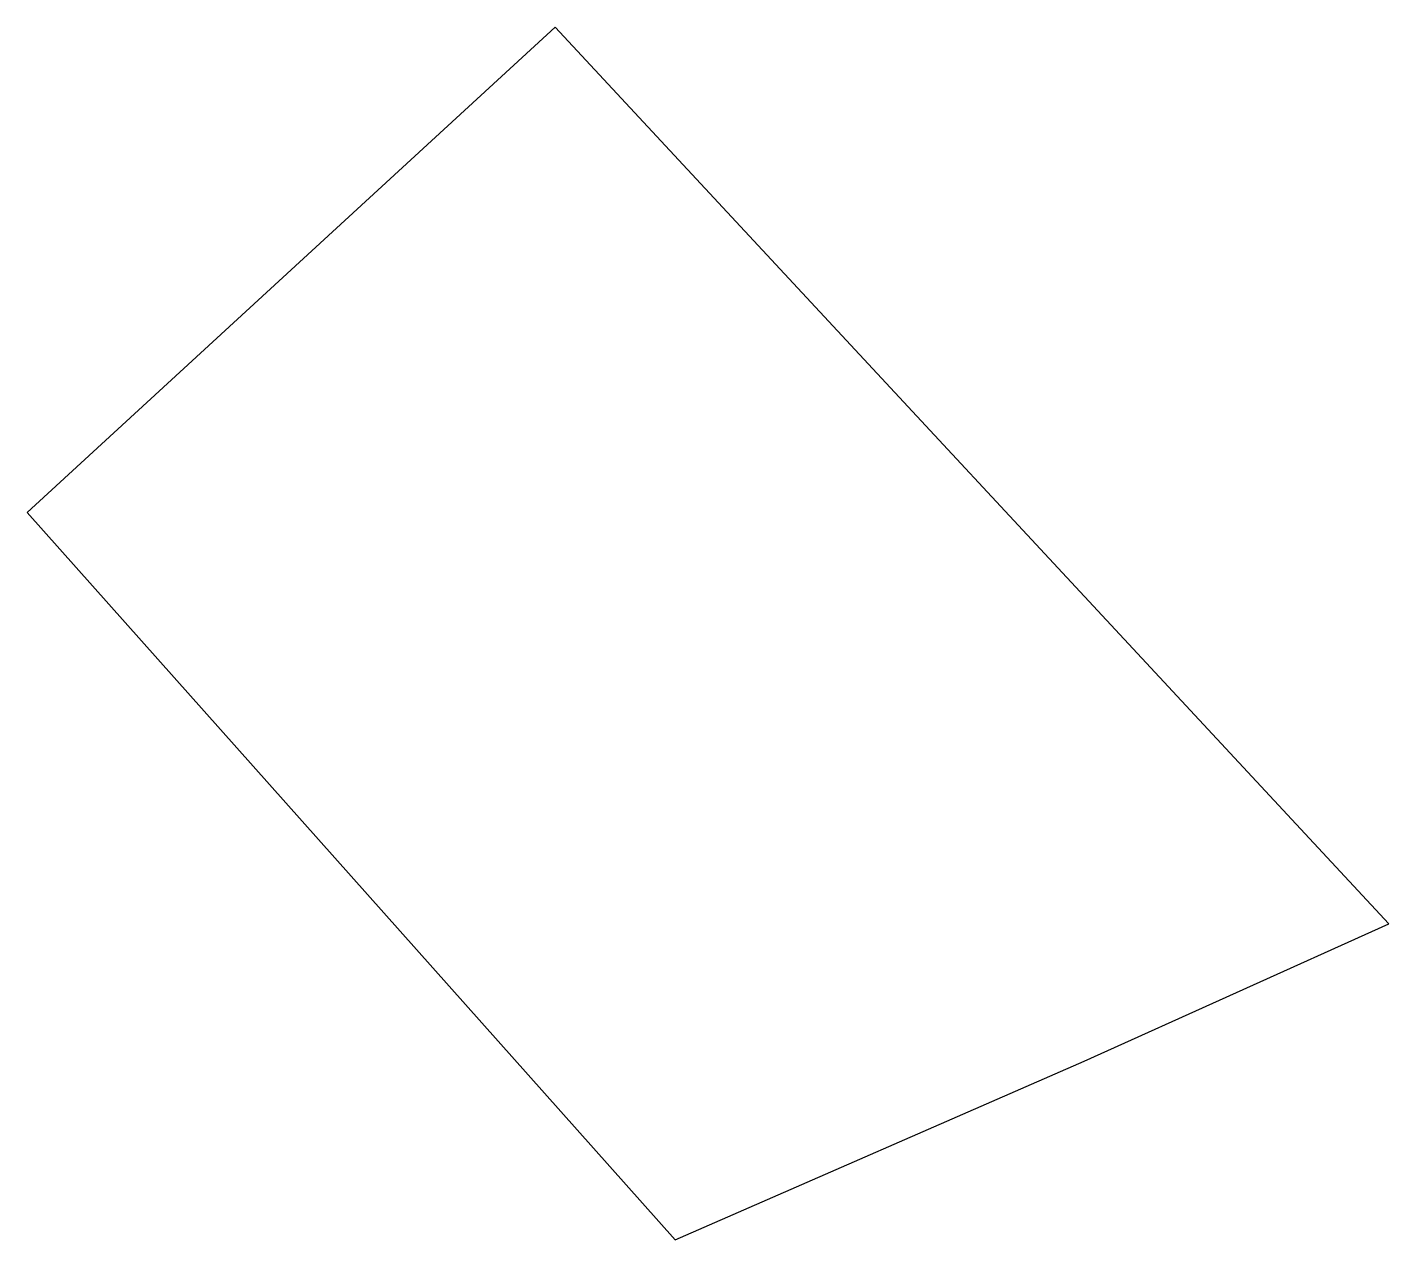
# Model space of a CAD drawing. Extents: x 185908.5 to 185966.7, y 428218.4 to 428270.2.
import ezdxf

# ---------------------------------------------------------------- set-up
doc = ezdxf.new("R2010")
doc.units = 0
doc.header["$MEASUREMENT"] = 0
doc.layers.get('0').update_dxf_attribs({"linetype": 'CONTINUOUS'})

msp = doc.modelspace()

# ---------------------------------------------------------------- linework, layer by layer
at = {"linetype": 'Continuous'}
msp.add_lwpolyline([(185908.542, 428249.453), (185936.206, 428218.419), (185953.65, 428226.042), (185966.659, 428231.903), (185931.076, 428270.168)], close=True, dxfattribs=at)

doc.saveas('drawing.dxf')
